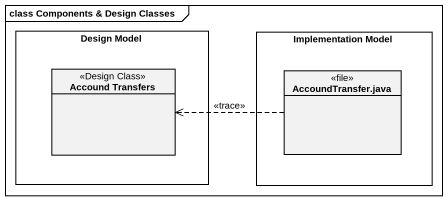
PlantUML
@startuml
mainframe class Components & Design Classes
hide circle
hide empty members
rectangle "Design Model" as Design_Model {
  class "Accound Transfers" as Accound_Transfers <<Design Class>>
}
rectangle "Implementation Model" as Implementation_Model {
  class "AccoundTransfer.java" as AccoundTransfer_java <<file>>
}
AccoundTransfer_java .left.> Accound_Transfers : <<trace>>
@enduml
